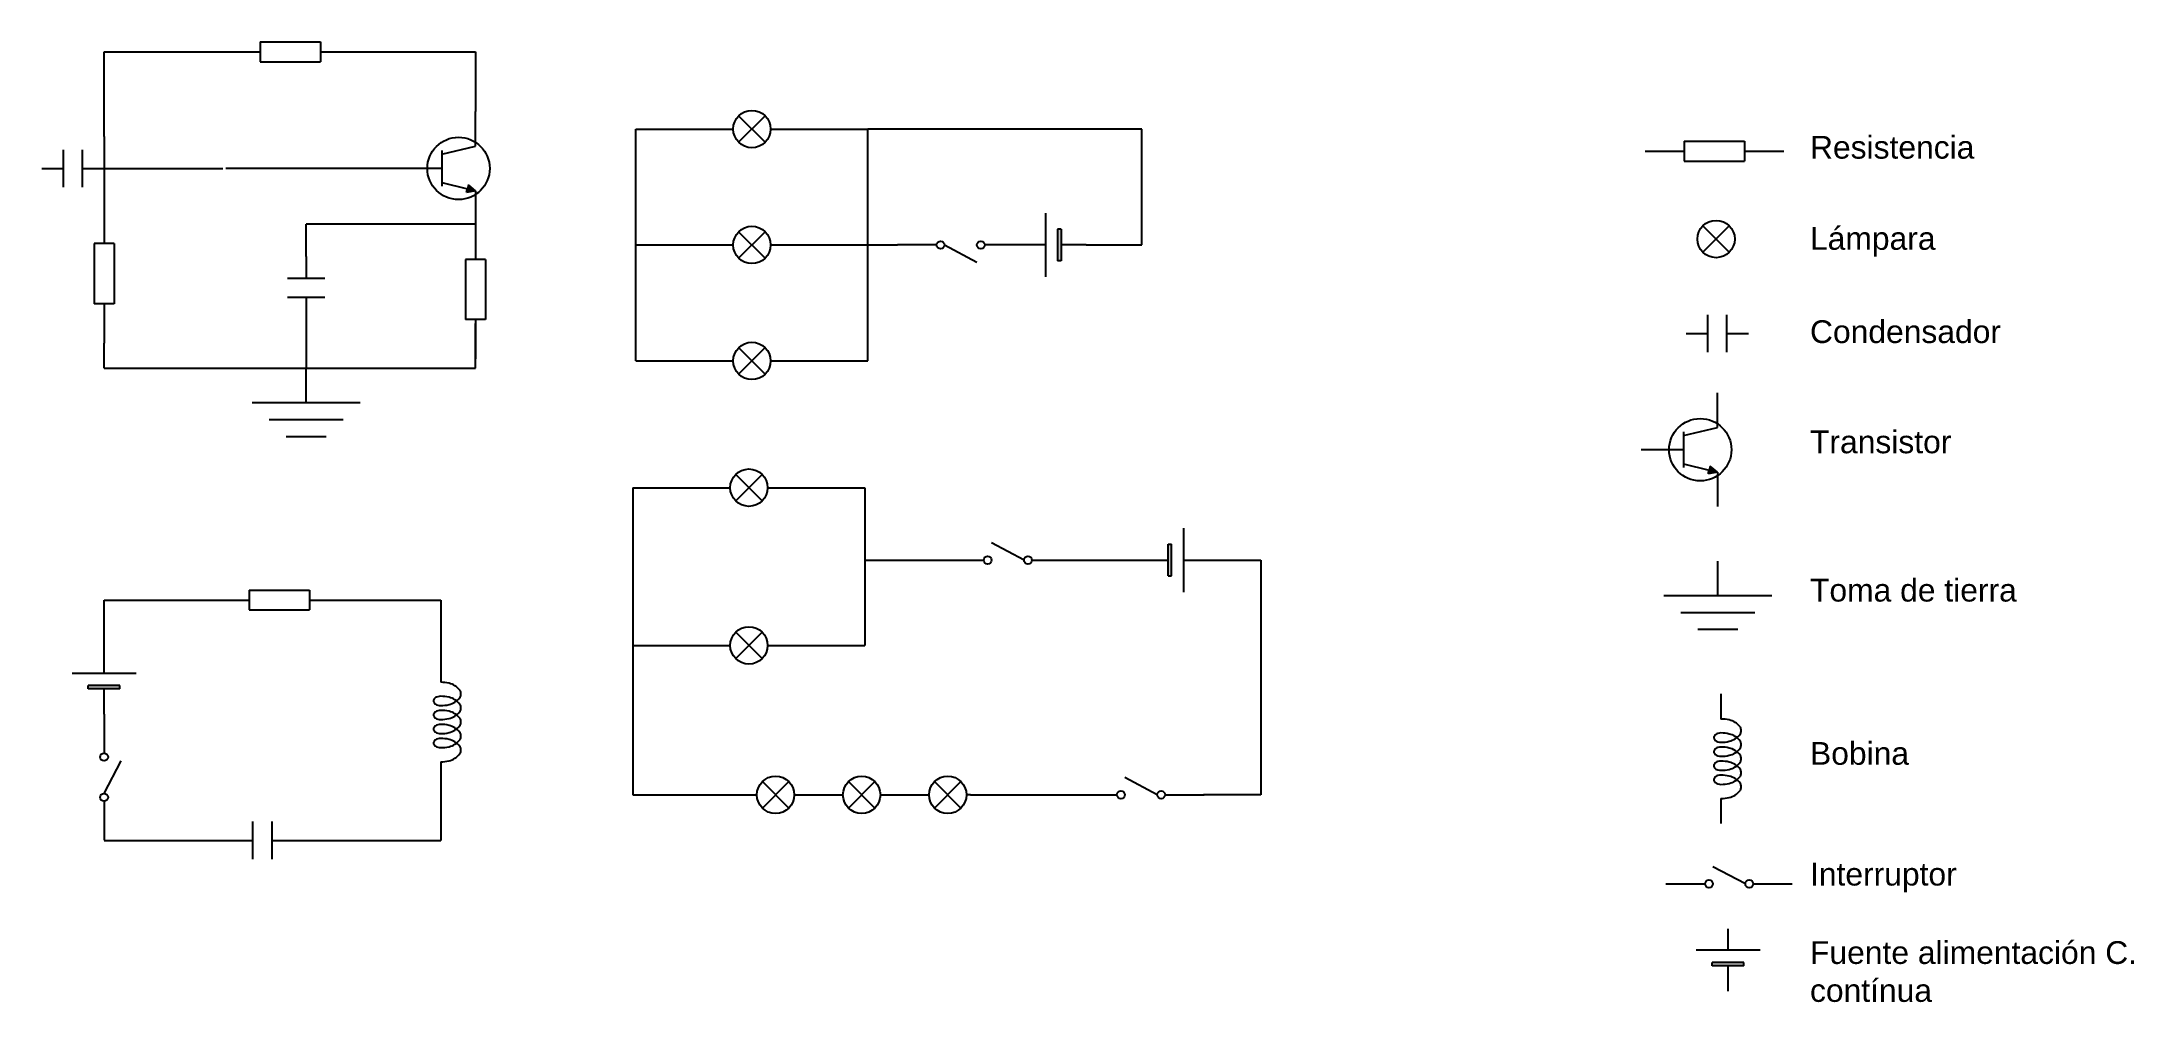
# Model space of a CAD drawing. Header units: inches. Extents: x 261.1 to 334.6, y 205.7 to 239.5.
import ezdxf

# ---------------------------------------------------------------- set-up
doc = ezdxf.new("R2010")
doc.units = ezdxf.units.IN
doc.header["$MEASUREMENT"] = 0
doc.styles.get("Standard").update_dxf_attribs({"font": 'ARIAL.TTF'})

# ---------------------------------------------------------------- blocks, each defined once
blk = doc.blocks.new('resistencia')
at = {"color": 7}
for p, q in [((0, 0), (1.375, 0)), ((1.375, 0.35), (3.494, 0.35)), ((1.375, 0.35), (1.375, -0.35)), ((3.494, 0.35), (3.494, -0.35)), ((3.494, 0), (4.869, 0)), ((1.375, -0.35), (3.494, -0.35))]:
    blk.add_line(p, q, dxfattribs=at)
blk = doc.blocks.new('condensador')
at = {"color": 7}
for p, q in [((0, 0), (0.756, 0)), ((0.756, -0.658), (0.756, 0.658)), ((1.431, -0.658), (1.431, 0.658)), ((1.431, 0), (2.187, 0))]:
    blk.add_line(p, q, dxfattribs=at)
blk = doc.blocks.new('transistor')
at = {"color": 7}
for p, q in [((2.679, 0.784), (2.679, 1.997)), ((1.491, 0.5), (2.679, 0.784)), ((1.491, 0), (0, 0)), ((1.491, 0.625), (1.491, -0.625)), ((1.491, -0.5), (2.394, -0.716)), ((2.362, -0.852), (2.394, -0.716)), ((2.427, -0.58), (2.394, -0.716)), ((2.679, -0.784), (2.427, -0.58)), ((2.679, -0.784), (2.362, -0.852)), ((2.679, -0.784), (2.679, -1.997))]:
    blk.add_line(p, q, dxfattribs=at)
blk.add_circle((2.078, 0), 1.096, dxfattribs=at)
blk.add_solid([(2.427, -0.58), (2.679, -0.784), (2.362, -0.852)], dxfattribs=at)
blk = doc.blocks.new('tierra')
at = {"color": 7}
for p, q in [((0, -1.205), (0, 0)), ((-1.9, -1.205), (1.9, -1.205)), ((-1.3, -1.805), (1.3, -1.805)), ((0.7, -2.405), (-0.7, -2.405))]:
    blk.add_line(p, q, dxfattribs=at)
blk = doc.blocks.new('lampara')
at = {"color": 7}
for p, q in [((0.465, -0.465), (-0.465, 0.465)), ((-0.465, -0.465), (0.465, 0.465))]:
    blk.add_line(p, q, dxfattribs=at)
blk.add_circle((0, 0), 0.657, dxfattribs=at)
blk = doc.blocks.new('intAbierto')
at = {"color": 7}
for p, q in [((-6.747, -2.396), (-6.747, -3.771)), ((-6.747, -5.187), (-6.144, -4.046)), ((-6.747, -5.462), (-6.747, -6.837))]:
    blk.add_line(p, q, dxfattribs=at)
for centre in [(-6.747, -3.909), (-6.747, -5.325)]:
    blk.add_circle(centre, 0.138, dxfattribs=at)
blk = doc.blocks.new('fuenteAlimCont')
at = {"color": 7}
for p, q in [((1.431, -1.122), (1.431, 1.122)), ((0, 0), (0.881, 0)), ((0.881, -0.558), (0.881, 0.558)), ((0.881, 0.558), (1.006, 0.558)), ((1.006, -0.558), (1.006, 0.558)), ((1.431, 0), (2.187, 0)), ((0.881, -0.558), (1.006, -0.558))]:
    blk.add_line(p, q, dxfattribs=at)
blk.add_solid([(0.881, 0.558), (1.006, 0.558), (0.881, -0.558), (1.006, -0.558)], dxfattribs=at)
blk = doc.blocks.new('RD')
for p, q in [((0, 0), (2.37, 0)), ((9.82, 0), (12.18, 0))]:
    blk.add_line(p, q)
for points in [[(4.55, 0, 0.023844), (4.46, 1.95, 0.032907), (4.23, 3.34, 0.070525), (3.77, 4.55, 0.271979), (3.46, 4.73, 0.271979), (3.15, 4.55, 0.070525), (2.69, 3.34, 0.032907), (2.46, 1.95, 0.023844), (2.37, 0, 0.023844)], [(5.87, 0, 0.023844), (5.77, 1.95, 0.032907), (5.55, 3.34, 0.070525), (5.08, 4.55, 0.271979), (4.77, 4.73, 0.271979), (4.47, 4.55, 0.070525), (4, 3.34, 0.032907), (3.78, 1.95, 0.023844), (3.68, 0, 0.023844)], [(7.18, 0, 0.023844), (7.09, 1.95, 0.032907), (6.86, 3.34, 0.070525), (6.4, 4.55, 0.271979), (6.09, 4.73, 0.271979), (5.78, 4.55, 0.070525), (5.32, 3.34, 0.032907), (5.09, 1.95, 0.023844), (5, 0, 0.023844)], [(8.5, 0, 0.023844), (8.41, 1.95, 0.032907), (8.18, 3.34, 0.070525), (7.72, 4.55, 0.271979), (7.41, 4.73, 0.271979), (7.1, 4.55, 0.070525), (6.64, 3.34, 0.032907), (6.41, 1.95, 0.023844), (6.32, 0, 0.023844)], [(9.82, 0, 0.023844), (9.73, 1.95, 0.032907), (9.5, 3.34, 0.070525), (9.03, 4.55, 0.271979), (8.73, 4.73, 0.271979), (8.42, 4.55, 0.070525), (7.95, 3.34, 0.032907), (7.73, 1.95, 0.023844), (7.63, 0, 0.023844)], [(3.68, 0, 0.026441), (3.72, -0.7, 0.03629), (3.81, -1.2, 0.075932), (3.99, -1.62, 0.259826), (4.12, -1.69, 0.259826), (4.24, -1.62, 0.075932), (4.42, -1.2, 0.03629), (4.51, -0.7, 0.026441), (4.55, 0, 0.026441)], [(5, 0, 0.026441), (5.04, -0.7, 0.03629), (5.13, -1.2, 0.075932), (5.31, -1.62, 0.259826), (5.43, -1.69, 0.259826), (5.56, -1.62, 0.075932), (5.74, -1.2, 0.03629), (5.83, -0.7, 0.026441), (5.87, 0, 0.026441)], [(6.32, 0, 0.026441), (6.35, -0.7, 0.03629), (6.44, -1.2, 0.075932), (6.62, -1.62, 0.259826), (6.75, -1.69, 0.259826), (6.88, -1.62, 0.075932), (7.06, -1.2, 0.03629), (7.15, -0.7, 0.026441), (7.18, 0, 0.026441)], [(7.63, 0, 0.026441), (7.67, -0.7, 0.03629), (7.76, -1.2, 0.075932), (7.94, -1.62, 0.259826), (8.07, -1.69, 0.259826), (8.19, -1.62, 0.075932), (8.37, -1.2, 0.03629), (8.46, -0.7, 0.026441), (8.5, 0, 0.026441)]]:
    blk.add_lwpolyline(points, format="xyb")
blk = doc.blocks.new('bobina')
at = {"color": 7, "xscale": 0.375, "yscale": 0.15, "zscale": 0.375}
blk.add_blockref('RD', (0, 0), dxfattribs=at)

msp = doc.modelspace()

# ---------------------------------------------------------------- linework, layer by layer
for p, q in [((263.312, 236.135), (263.312, 239.117)), ((263.312, 239.117), (267.426, 239.117)), ((270.979, 239.117), (276.366, 239.117)), ((276.366, 239.117), (276.366, 237.013)), ((263.312, 236.135), (263.312, 232.403)), ((281.998, 236.4), (285.417, 236.4)), ((281.998, 228.248), (281.998, 236.4)), ((286.732, 236.4), (290.151, 236.4)), ((290.151, 228.248), (290.151, 236.4)), ((299.773, 236.4), (290.151, 236.4)), ((299.773, 232.324), (299.773, 236.4)), ((263.312, 235.015), (267.481, 235.015)), ((273.688, 235.015), (267.594, 235.015)), ((276.366, 233.058), (270.411, 233.058)), ((270.411, 231.915), (270.411, 233.058)), ((281.998, 232.324), (285.417, 232.324)), ((286.732, 232.324), (290.151, 232.324)), ((290.151, 232.324), (291.189, 232.324)), ((297.817, 232.324), (299.773, 232.324)), ((270.411, 229.729), (270.411, 227.987)), ((276.366, 227.987), (276.366, 229.564)), ((263.312, 227.987), (263.312, 228.877)), ((263.312, 227.987), (276.366, 227.987)), ((281.998, 228.248), (285.417, 228.248)), ((286.732, 228.248), (290.151, 228.248)), ((281.893, 223.79), (285.312, 223.79)), ((281.893, 223.79), (281.893, 218.243)), ((286.627, 223.79), (290.045, 223.79)), ((290.045, 223.79), (290.045, 218.243)), ((290.045, 221.243), (292.844, 221.243)), ((297.285, 221.243), (299.815, 221.243)), ((302.002, 221.243), (303.959, 221.243)), ((303.959, 221.243), (303.959, 218.243)), ((263.312, 218.018), (263.312, 219.84)), ((263.312, 219.84), (267.03, 219.84)), ((271.899, 219.84), (275.14, 219.84)), ((275.14, 219.84), (275.14, 217.836)), ((281.893, 218.243), (285.312, 218.243)), ((281.893, 218.243), (281.893, 212.99)), ((286.627, 218.243), (290.045, 218.243)), ((303.959, 218.243), (303.959, 212.99)), ((275.14, 213.267), (275.14, 211.39)), ((281.893, 212.99), (282.806, 212.99)), ((282.806, 212.99), (285.604, 212.99)), ((285.604, 212.99), (286.249, 212.99)), ((287.564, 212.99), (289.273, 212.99)), ((290.588, 212.99), (292.298, 212.99)), ((293.757, 212.99), (293.613, 212.99)), ((293.757, 212.99), (297.527, 212.99)), ((303.959, 212.99), (301.94, 212.99)), ((263.312, 211.39), (267.782, 211.39)), ((269.969, 211.39), (275.14, 211.39))]:
    msp.add_line(p, q)

# ---------------------------------------------------------------- block references
for name, p in [('resistencia', (267.426, 239.117)), ('transistor', (273.688, 235.015)), ('condensador', (261.125, 235.015)), ('resistencia', (317.459, 235.622)), ('condensador', (318.901, 229.214)), ('tierra', (270.411, 227.987)), ('transistor', (317.317, 225.124)), ('fuenteAlimCont', (299.815, 221.243)), ('tierra', (320.014, 221.207)), ('resistencia', (267.03, 219.84)), ('intAbierto', (270.06, 218.228)), ('condensador', (267.782, 211.39))]:
    msp.add_blockref(name, p)
for name, p, rotation in [('lampara', (286.074, 236.4), 270), ('resistencia', (263.312, 233.746), 270), ('resistencia', (276.366, 233.193), 270), ('fuenteAlimCont', (297.817, 232.324), 179.9999999999999), ('lampara', (319.952, 232.533), 270), ('lampara', (286.074, 232.324), 269.9999999999996), ('intAbierto', (298.027, 225.576), 269.9999999999998), ('condensador', (270.411, 231.915), 270), ('lampara', (286.074, 228.248), 270), ('lampara', (285.969, 223.79), 270), ('intAbierto', (290.448, 227.991), 90), ('lampara', (285.969, 218.243), 269.9999999999996), ('fuenteAlimCont', (263.312, 215.831), 89.99999999999999), ('bobina', (275.14, 217.836), 270), ('bobina', (320.124, 216.545), 270), ('lampara', (286.907, 212.99), 269.9999999999996), ('lampara', (289.931, 212.99), 269.9999999999996), ('lampara', (292.955, 212.99), 269.9999999999996), ('intAbierto', (295.131, 219.738), 90), ('intAbierto', (315.793, 216.608), 90), ('fuenteAlimCont', (320.374, 206.092), 89.99999999999999)]:
    msp.add_blockref(name, p, dxfattribs=dict(rotation=rotation))

# ---------------------------------------------------------------- texts
at = {"char_height": 0.8, "attachment_point": 1}
for s, insert in [('Resistencia', (323.252, 236.159)), ('Lámpara', (323.252, 232.955)), ('Condensador', (323.252, 229.676)), ('Transistor', (323.252, 225.801)), ('Toma de tierra', (323.252, 220.586)), ('Bobina', (323.252, 214.848)), ('Interruptor', (323.252, 210.601)), ('Fuente alimentación C. contínua', (323.252, 207.844))]:
    msp.add_mtext_dynamic_manual_height_columns(s, width=13.12805, gutter_width=1, heights=[0], dxfattribs=dict(at, insert=insert))

doc.saveas('drawing.dxf')
